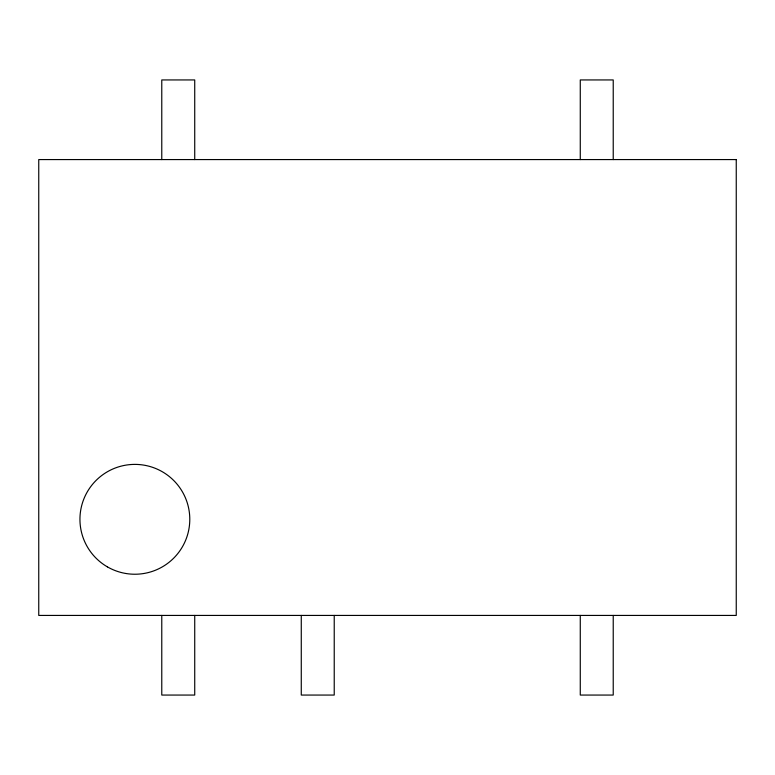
<?xml version="1.0" encoding="UTF-8"?>
<svg xmlns="http://www.w3.org/2000/svg" width="775" height="775" viewBox="0 0 775 775"><rect width="100%" height="100%" fill="white"/><g stroke="black" fill="none" stroke-linecap="round" stroke-linejoin="round"><path stroke-width="1.16" d="M613.228 159.572L613.228 79.941L580.272 79.941L580.272 159.572M613.228 615.428L613.228 695.059L580.272 695.059L580.272 615.428M334.228 615.428L334.228 695.059L301.272 695.059L301.272 615.428M194.728 159.572L194.728 79.941L161.772 79.941L161.772 159.572M194.728 615.428L194.728 695.059L161.772 695.059L161.772 615.428M736.25 159.572L38.75 159.572L38.75 615.428L736.25 615.428L736.25 159.572M107.405 566.874A54.918 54.918 0 0 0 189.788 519.308A54.918 54.918 0 0 0 107.405 471.752A54.918 54.918 0 0 0 107.405 566.874"/></g></svg>
